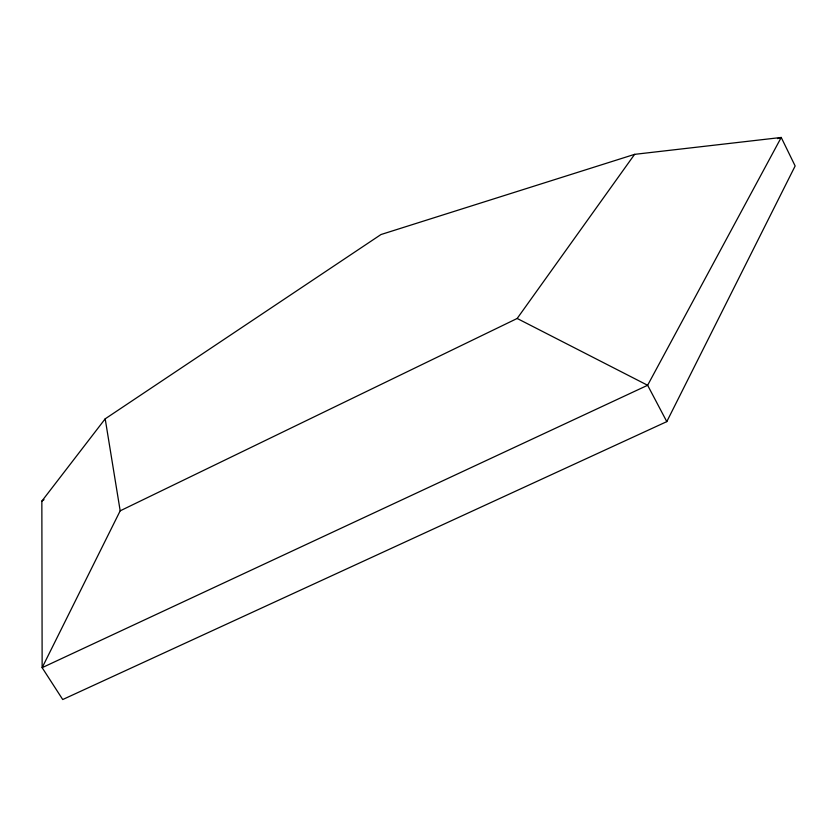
<?xml version="1.0" encoding="UTF-8"?>
<svg xmlns="http://www.w3.org/2000/svg" width="837" height="837" viewBox="0 0 837 837"><rect width="100%" height="100%" fill="white"/><g stroke="black" fill="none" stroke-linecap="round" stroke-linejoin="round"><path stroke-width="1.26" d="M105.19 418.835L120.183 510.832L42.143 667.664L62.723 699.533L666.796 421.628L795.15 165.967L781.224 137.467L634.603 154.353L380.971 234.538L105.19 418.835L41.85 501.122L42.143 667.664L647.629 385.271L781.224 137.467L777.479 138.597M120.183 510.832L517.172 318.468L634.603 154.353M41.85 501.122L44.016 499.658M517.172 318.468L647.629 385.271L666.796 421.628"/></g></svg>
